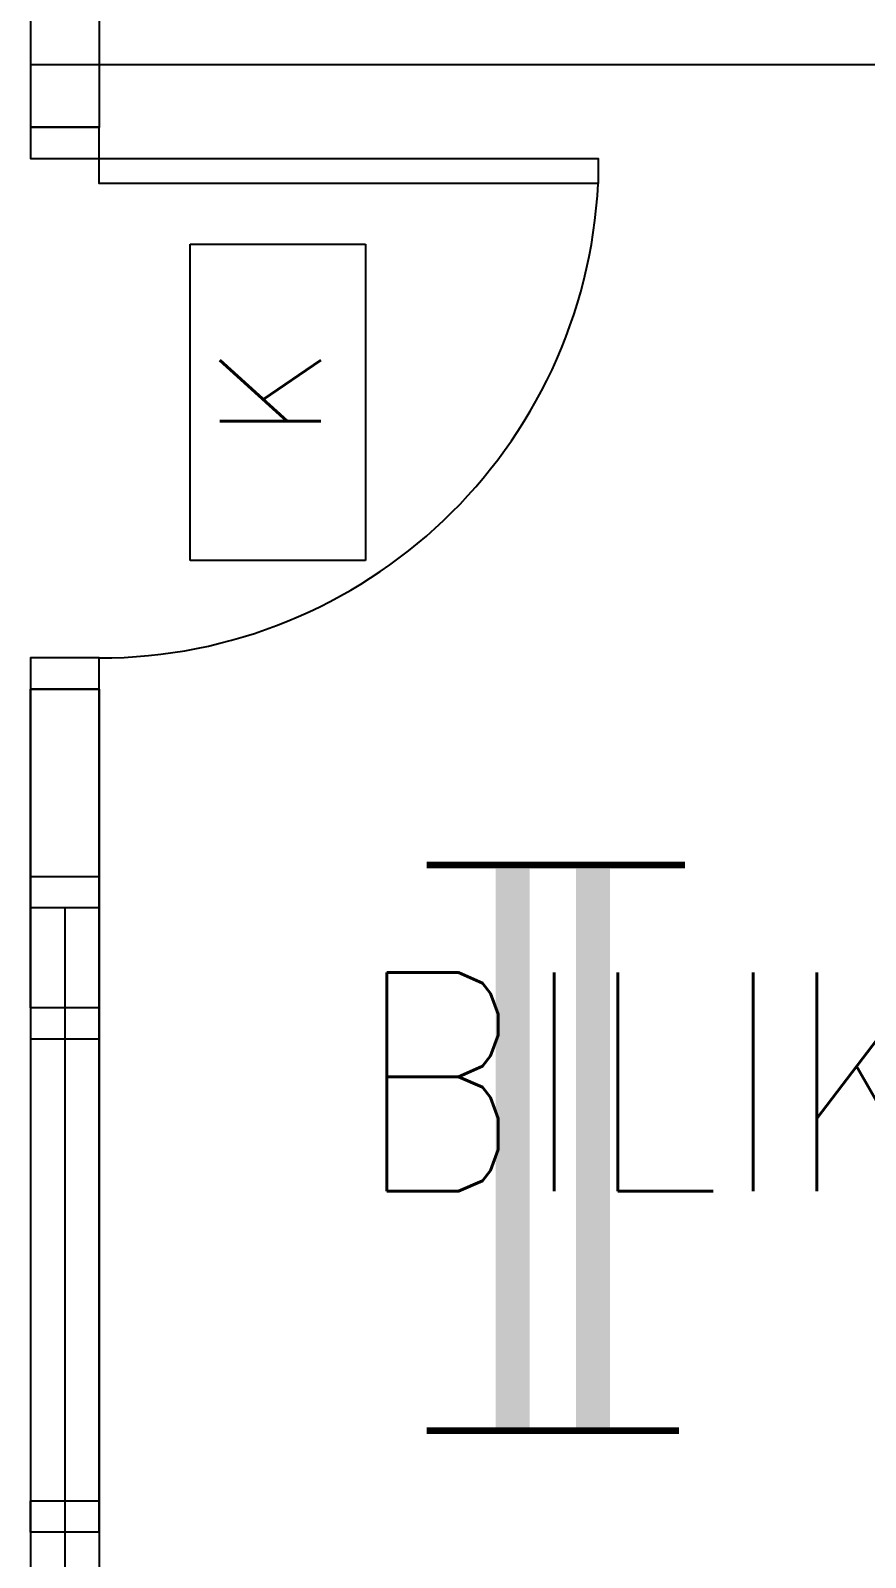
# Model space of a CAD drawing. Header units: inches. Extents: x 16928 to 514628, y -1471 to 241387.
# Drawn here: x 312142 to 313480, y 21890 to 24336 of the extents above; entities that cross this region are included whole.
import ezdxf
from ezdxf.enums import TextEntityAlignment as Align

# ---------------------------------------------------------------- set-up
doc = ezdxf.new("R2010")
doc.units = ezdxf.units.IN
doc.header["$MEASUREMENT"] = 0
doc.layers.add('BOMBA', color=22, linetype='Continuous', lineweight=25)
doc.layers.add('t3', color=8, linetype='Continuous', lineweight=25)
for name, color, linetype in [('DOOR', 2, 'Continuous'), ('FITTING', 8, 'Continuous'), ('partition', 8, 'Continuous'), ('WIN', 9, 'Continuous')]:
    doc.layers.add(name, color=color, linetype=linetype)
doc.styles.add('LAILA', font='romans.shx', dxfattribs={"width": 0.85})
doc.styles.add('SIMPLEX', font='simplex.shx', dxfattribs={"width": 0.8})

# ---------------------------------------------------------------- blocks, each defined once
blk = doc.blocks.new('dr16')
at = {"layer": 'DOOR', "color": 1}
blk.add_line((-2409712.2, -909070.8), (-2409602.2, -909070.8), dxfattribs=at)
for points in [[(-2409712.2, -909070.8), (-2409602.2, -909070.8), (-2409602.2, -909020.8), (-2409712.2, -909020.8)], [(-2410511.2, -909830.8), (-2409712.2, -909830.8), (-2409712.2, -909870.8), (-2410511.2, -909870.8)], [(-2409712.2, -909920.8), (-2409602.2, -909920.8), (-2409602.2, -909870.8), (-2409712.2, -909870.8)]]:
    blk.add_lwpolyline(points, close=True, dxfattribs=at)
at = {"layer": 'DOOR', "color": 9}
blk.add_arc((-2409712.2, -909870.8), 800, 90, 177.134, dxfattribs=at)

msp = doc.modelspace()

# ---------------------------------------------------------------- linework, layer by layer
at = {"layer": 'BOMBA', "color": 8, "linetype": 'ByBlock', "ltscale": 10}
for p, q in [((312398, 23486.7), (312398, 23993.6)), ((312398, 23993.6), (312678.7, 23993.6)), ((312398, 23486.7), (312398, 23993.6)), ((312398, 23993.6), (312678.7, 23993.6)), ((312678.7, 23993.6), (312678.7, 23486.7)), ((312678.7, 23993.6), (312678.7, 23486.7)), ((312678.7, 23486.7), (312398, 23486.7)), ((312678.7, 23486.7), (312398, 23486.7))]:
    msp.add_line(p, q, dxfattribs=at)
at = {"layer": 'BOMBA', "color": 3, "linetype": 'ByBlock', "ltscale": 10}
for p, q in [((312398, 23486.7), (312398, 23993.6)), ((312398, 23993.6), (312678.7, 23993.6)), ((312678.7, 23993.6), (312678.7, 23486.7)), ((312678.7, 23486.7), (312398, 23486.7))]:
    msp.add_line(p, q, dxfattribs=at)
at = {"layer": 'FITTING', "color": 3}
for points, const_width in [([(312914.5, 22093.1), (312914.5, 22993.1)], 54.6), ([(312914.5, 22093.1), (312914.5, 22993.1)], 54.6), ([(313043.4, 22093.1), (313043.4, 22993.1)], 54.6), ([(313043.4, 22093.1), (313043.4, 22993.1)], 54.6), ([(312776.9, 22999.1), (313062, 22999.1)], 10.9), ([(312776.9, 22999.1), (313062, 22999.1)], 10.9), ([(312915.6, 22999.1), (313190.8, 22999.1)], 10.9), ([(312915.6, 22999.1), (313190.8, 22999.1)], 10.9), ([(312776.9, 22093.1), (313052.1, 22093.1)], 10.9), ([(312776.9, 22093.1), (313052.1, 22093.1)], 10.9), ([(312905.7, 22093.1), (313181, 22093.1)], 10.9), ([(312905.7, 22093.1), (313181, 22093.1)], 10.9)]:
    msp.add_lwpolyline(points, dxfattribs=dict(at, const_width=const_width))
at = {"layer": 'partition'}
for p, q in [((312142.5, 24390.5), (312142.5, 24180.5)), ((312252.5, 24390.5), (312252.5, 24180.5)), ((316867.5, 24280.5), (312142.5, 24280.5)), ((312252.5, 24180.5), (312142.5, 24180.5)), ((312252.5, 24180.5), (312142.5, 24180.5)), ((312142.5, 23280.5), (312142.5, 22770.5)), ((312252.5, 23280.5), (312142.5, 23280.5)), ((312142.5, 22770.5), (312142.5, 23280.5)), ((312142.5, 23280.5), (312142.5, 22770.5)), ((312252.5, 23280.5), (312142.5, 23280.5)), ((312142.5, 23280.5), (312142.5, 22980.5)), ((312252.5, 23280.5), (312142.5, 23280.5)), ((312252.5, 23280.5), (312252.5, 22770.5)), ((312252.5, 22770.5), (312252.5, 23280.5)), ((312252.5, 23280.5), (312252.5, 22770.5)), ((312252.5, 23280.5), (312252.5, 22980.5)), ((312252.5, 22770.5), (312142.5, 22770.5))]:
    msp.add_line(p, q, dxfattribs=at)
at = {"layer": 'WIN'}
for p, q in [((312142.5, 22980.5), (312142.5, 21930.5)), ((312252.5, 21930.5), (312252.5, 22980.5)), ((312197.5, 22930.5), (312197.5, 21980.5)), ((312142.5, 22770.5), (312142.5, 21720.5)), ((312252.5, 22770.5), (312252.5, 21720.5)), ((312197.5, 22720.5), (312197.5, 21770.5))]:
    msp.add_line(p, q, dxfattribs=at)
for points in [[(312252.5, 22930.5), (312142.5, 22930.5), (312142.5, 22980.5), (312252.5, 22980.5)], [(312142.5, 22720.5), (312252.5, 22720.5), (312252.5, 22770.5), (312142.5, 22770.5)], [(312252.5, 21930.5), (312142.5, 21930.5), (312142.5, 21980.5), (312252.5, 21980.5)]]:
    msp.add_lwpolyline(points, close=True, dxfattribs=at)

# ---------------------------------------------------------------- block references
at = {"layer": 'DOOR', "rotation": 180}
msp.add_blockref('dr16', (-2097459.7, -885740.2), dxfattribs=at)

# ---------------------------------------------------------------- texts
at = {"layer": 'BOMBA', "color": 8, "linetype": 'ByBlock', "ltscale": 10, "style": 'SIMPLEX'}
msp.add_text('K', height=162.1, rotation=90, dxfattribs=at).set_placement((312607.5, 23682.3))
msp.add_text('K', height=162.1, rotation=90, dxfattribs=at).set_placement((312607.5, 23682.3))
at = {"layer": 'BOMBA', "color": 3, "linetype": 'ByBlock', "ltscale": 10, "style": 'SIMPLEX'}
msp.add_text('K', height=162.1, rotation=90, dxfattribs=at).set_placement((312607.5, 23682.3))
at = {"layer": 't3', "style": 'LAILA', "width": 0.85}
msp.add_text('BILIK RUNDINGAN-2', height=350, dxfattribs=at).set_placement((312662.1, 22826.6), align=Align.TOP_LEFT)

doc.saveas('drawing.dxf')
